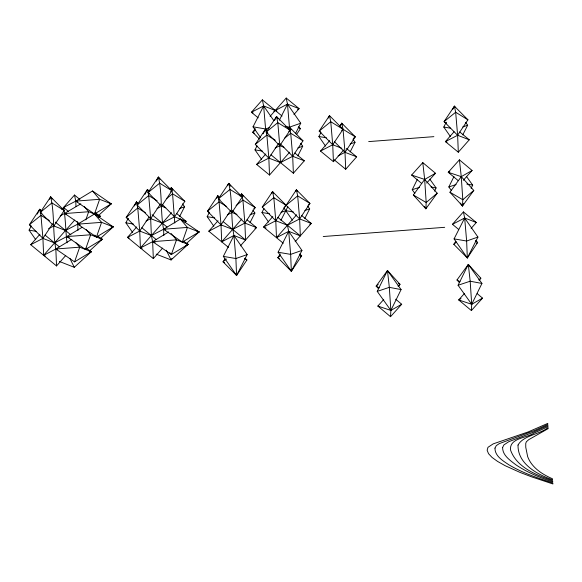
<?xml version="1.0" encoding="UTF-8"?>
<svg xmlns="http://www.w3.org/2000/svg" width="582" height="582" viewBox="0 0 582 582"><rect width="100%" height="100%" fill="white"/><g stroke="black" fill="none" stroke-linecap="round" stroke-linejoin="round"><path stroke-width="0.87" d="M383.72 299.512L377.842 306.059L390.537 316.695L390.864 310.424L389.329 287.348L387.467 270.535L376.147 286.111L378.533 288.737M422.794 162.618L435.489 173.254L424.656 179.431L413.336 195.006L425.864 208.778L426.191 202.507L424.656 179.431L422.794 162.618L411.634 175.058L421.659 183.461M459.402 159.839L472.097 170.475L461.264 176.652L449.937 192.227L462.472 205.999L462.799 199.735L461.264 176.652L459.402 159.839L448.242 172.287L458.26 180.682M464.56 293.379L458.689 299.926L471.384 310.562L471.711 304.299L470.176 281.215L468.314 264.403L456.986 279.986L459.373 282.605M85.823 219.894L88.675 211.739L84.31 206.595M67.039 242.818C65.511 231.076 65.788 219.116 63.554 207.461L75.762 201.125L92.531 190.969L111.264 203.838L77.726 224.157L65.511 230.487L53.871 225.969L40.333 212.314L50.641 196.847C54.737 213.936 52.518 231.862 55.836 248.994L74.569 261.871L79.69 247.19L75.871 242.694M41.54 211.128L39.7 209.265L29.384 224.732L42.93 238.387L54.57 242.912L66.777 236.576L85.51 249.452L90.632 234.772L86.274 229.628M165.775 207.818L161.614 206.203L148.075 192.547L158.384 177.088C162.48 194.17 160.268 212.095 163.578 229.235L182.311 242.112L187.433 227.424L180.347 219.079L163.578 229.235L151.371 235.565L139.724 231.047L126.185 217.392L136.494 201.925L138.341 203.787M414.857 193.399L412.238 189.732L417.352 179.307M395.687 299.213L401.696 304.248L390.864 310.424L377.238 291.386L387.467 270.535L400.001 284.307L398.452 286.431M424.293 206.581L425.864 208.778L426.65 207.17M434.521 191.136L436.093 187.928L429.8 179.14M451.465 190.62L448.846 186.96L453.96 176.535M387.467 270.535L401.093 289.574L390.864 310.424L377.842 306.059M460.377 203.067L462.472 205.999L463.65 203.591M471.122 188.357L472.7 185.149L466.408 176.361M477.196 293.641L482.543 298.122L471.711 304.299L458.085 285.253L468.314 264.403L480.841 278.174L479.299 280.298M461.009 298.602L458.689 299.926L471.711 304.299L481.94 283.449L468.314 264.403M35.728 239.704L29.1 230.159L31.137 226.143M37.248 214.089L39.7 209.265L40.718 210.735M49.419 199.255L50.641 196.847L64.187 210.502L53.871 225.969L48.532 228.733M132.529 232.356L125.901 222.819L127.938 218.803M134.457 205.941L136.494 201.925L137.519 203.394M144.998 194.33L147.442 189.506L149.29 191.369M156.347 181.104L158.384 177.088L171.93 190.743L161.614 206.203L157.038 208.582M170.482 189.303L171.297 187.695L184.836 201.35L174.527 216.817L162.313 223.146L150.673 218.621L137.126 204.973L147.442 189.506L148.461 190.976M179.663 216.424L184.552 206.777L182.515 203.846M213.812 226.194L207.185 216.65L209.222 212.634M216.562 198.171L217.784 195.763L219.632 197.625M260.685 137.839L253.032 126.832L263.631 105.939L262.366 99.849L251.417 112.275L258.212 117.855M227.504 185.753L228.726 183.337L242.272 196.992L231.956 212.459L227.38 214.831M261.624 159.403L254.996 149.865L257.033 145.849M263.151 133.795L265.596 128.971L263.631 105.939L251.417 112.275L253.083 112.923M274.5 120.569L276.537 116.553L290.083 130.208L279.767 145.667L275.191 148.046M240.824 195.559L241.639 193.952L255.178 207.607L244.869 223.073L232.655 229.403L221.015 224.878L207.468 211.222L217.784 195.763L218.803 197.225M279.338 120.205L287.486 104.134L286.22 98.045L270.092 116.349M245.051 258.139L246.892 260.001L236.583 275.468L223.321 256.386L233.92 235.492C230.61 218.352 232.822 200.426 228.726 183.337L218.417 198.804L231.956 212.459L236.947 214.402M288.636 128.768L289.45 127.16L287.486 104.134L273.751 111.257M250.005 222.68L254.894 213.034L252.857 210.102M295.445 133.664L300.741 123.217L287.486 104.134L299.126 108.652L293.946 114.538M268.586 222.04L261.958 212.495L263.995 208.48M271.736 193.217L272.551 191.609L299.635 218.919L311.275 223.437L295.147 241.741M225.001 258.866L223.037 261.813L236.583 275.468L247.175 254.574L233.92 235.492L221.713 241.821L221.015 224.878L219.05 201.852L217.784 195.763M297.817 155.889L302.705 146.242L300.668 143.31M325.527 146.06L318.9 136.523L320.937 132.5M328.27 118.037L329.492 115.629L343.038 129.284L345.002 152.317L345.693 169.26L334.148 159.766M280.917 220.331L287.85 206.675M295.591 191.405L296.405 189.797L309.951 203.453L299.635 218.919L287.428 225.249L275.781 220.724L262.242 207.068L272.551 191.609L273.569 193.078M340.55 125.603L341.772 123.195L355.311 136.85L345.002 152.317L338.127 155.874M299.817 253.985L301.665 255.847L291.349 271.314L278.094 252.232L288.694 231.338L287.428 225.249M304.772 218.526L309.668 208.88L307.623 205.948M350.138 151.917L355.027 142.277L352.99 139.338M280.262 253.978L277.81 257.659L291.349 271.314L301.949 250.42L288.694 231.338L276.479 237.667L275.781 220.724L273.816 197.698L272.551 191.609M450.424 136.588L443.797 127.051L446.241 122.227M452.76 109.372L454.389 106.157L467.935 119.812L457.619 135.271L445.412 141.608L458.318 152.215L469.267 139.796L459.751 131.976M462.755 134.879L467.652 125.239L465.607 122.3M475.8 240.642L477.647 242.505L467.331 257.964L454.076 238.882L464.669 217.988L463.403 211.906L452.461 224.325L458.572 229.352M455.757 241.363L453.793 244.309L467.331 257.964L477.931 237.07L464.669 217.988L452.461 224.325M171.886 258.415L171.079 259.958L156.202 254.13M52.751 223.655L42.93 238.387L30.715 244.716L56.534 265.938L65.751 255.483M149.057 217.057L139.724 231.047L127.516 237.376L153.335 258.597L162.553 248.143M160.494 203.896L150.673 218.621L146.089 221M170.315 189.172L171.297 187.695L172.825 189.899M255.207 128.578L252.748 132.26L259.521 139.091M285.26 126.447L289.45 127.16L302.989 140.815L292.681 156.282L280.466 162.611L268.826 158.093L255.28 144.438L265.596 128.971L269.626 127.56M278.072 118.75L276.537 116.553L266.229 132.012L279.767 145.667L283.929 147.29M230.836 210.153L221.015 224.878L208.8 231.214L228.5 247.408M240.162 196.163L241.639 193.952L243.167 196.156M278.647 143.361L268.826 158.093L256.611 164.422L269.524 175.037L289.683 152.157M288.468 128.637L289.45 127.16L300.741 123.217M296.529 134.537L300.458 128.644L298.61 126.781M297.424 191.267L296.405 189.797L275.781 220.724L263.573 227.06L283.274 243.254M339.808 126.141L341.772 123.195L342.791 124.664M341.772 123.195L343.038 129.284L332.722 144.743L320.515 151.08L333.421 161.687L343.787 149.923M455.408 107.626L454.389 106.157L444.081 121.616L457.619 135.271L469.267 139.796M425.864 208.778L437.191 193.195L424.656 179.431L411.634 175.058M462.472 205.999L473.792 190.423L461.264 176.652L448.242 172.287L449.784 171.406M30.715 244.716L39.932 234.262M61.823 209.418L74.496 195.035L79.93 199.502M74.729 220.032L43.621 255.331L45.287 255.978M136.734 226.915L127.516 237.376L129.175 238.023M171.53 212.692L140.422 247.99L142.088 248.638M185.018 222.644L186.167 221.342L176.659 213.521M256.611 164.422L265.829 153.961M208.8 231.214L218.017 220.753M221.713 241.821L241.872 218.941M270.957 154.797L293.379 173.225L304.321 160.807L294.812 152.986M320.515 151.08L329.732 140.618M240.381 245.895L256.509 227.591L247.001 219.778M263.573 227.06L272.791 216.599M276.479 237.667L296.645 214.787M345.693 169.26L356.642 156.834L346.45 148.461M454.047 131.801L445.412 141.608L447.071 142.255M471.129 228.399L476.316 222.513L463.403 211.906M426.679 183.075L435.489 173.254M463.287 180.304L472.097 170.475M390.537 316.695L401.696 304.248M471.384 310.562L482.543 298.122M98.147 215.827L111.264 203.838L109.605 203.191M99.005 217.457L100.315 216.257L95.07 212.656M100.104 238.86L113.221 226.871L75.762 201.125L74.496 195.035M89.162 251.279L102.279 239.289L97.783 236.205M59.4 261.471L74.278 267.298L91.33 251.715L86.085 248.107M186.618 243.341L199.08 231.949L180.347 219.079M437.191 193.195L426.191 202.507L413.336 195.006M473.792 190.423L462.799 199.735L449.937 192.227M378.205 284.365L376.147 286.111L379.166 287.879M397.935 286.053L400.001 284.307L398.488 283.419M478.782 279.92L480.841 278.174M137.126 204.973L148.708 195.596L147.442 189.506M170.57 191.842L171.93 190.743L159.657 183.17L148.075 192.547L149.61 193.493M166.43 198.746L172.563 193.784L171.297 187.695M255.476 130.055L252.748 132.26L254.283 133.205M255.28 144.438L266.862 135.06L265.596 128.971L253.032 126.832M288.723 131.306L290.083 130.208L277.803 122.642L276.537 116.553M284.583 138.218L290.716 133.249L289.45 127.16L290.978 129.364M236.096 205.555L242.905 200.041L241.639 193.952M341.67 130.383L343.038 129.284M253.817 208.712L255.178 207.607L242.905 200.041L244.869 223.073L245.568 240.017L233.92 235.492L235.885 258.524L236.583 275.468M262.242 207.068L273.816 197.698L286.097 205.264M353.267 138.501L355.311 136.85L330.758 121.718L329.492 115.629L319.183 131.088L332.722 144.743L341.874 148.301M284.729 206.363L297.671 195.887L296.405 189.797M226.442 259.055L223.037 261.813L224.572 262.758M308.584 204.558L309.951 203.453L297.671 195.887L299.635 218.919L300.334 235.863L288.694 231.338L290.651 254.37L291.349 271.314M280.531 255.454L277.81 257.659L279.345 258.604M300.305 256.953L301.665 255.847L299.359 254.429M453.793 244.309L456.514 242.105M476.28 243.603L477.647 242.505L475.341 241.079M60.237 215.922L80.825 203.846M69.273 237.543L66.777 236.576L82.026 227.344M98.787 217.181L100.315 216.257L97.834 215.289M39.7 209.265L40.966 215.355L42.93 238.387L43.621 255.331L55.836 248.994L71.841 239.304M85.51 249.452L102.279 239.289L100.628 238.642M74.569 261.871L91.33 251.715L89.679 251.068M136.494 201.925L137.759 208.014L139.724 231.047L140.422 247.99L152.637 241.654L168.642 231.956M182.311 242.112L199.08 231.949L196.6 230.981M297.606 109.445L299.126 108.652L286.22 98.045M111.7 227.664L113.221 226.871L110.74 225.903M100.751 240.082L102.279 239.289L90.632 234.772L66.777 236.576M89.803 252.501L91.33 251.715L79.69 247.19L55.836 248.994L56.534 265.938M197.553 232.742L199.08 231.949L187.433 227.424L163.578 229.235L163.84 235.477M185.84 245.56L188.132 244.367L183.636 241.283M254.981 228.384L256.509 227.591L244.869 223.073L232.553 210.655M309.755 224.23L311.275 223.437L301.767 215.624M297.868 147.937L302.705 146.242M350.189 143.972L355.027 142.277M179.714 208.472L184.552 206.777M462.806 126.927L467.652 125.239M250.056 214.729L254.894 213.034M280.968 212.379L285.813 210.691L293.343 211.972M304.822 210.575L309.668 208.88M247.175 254.574L235.885 258.524L223.321 256.386M301.949 250.42L290.651 254.37L278.094 252.232M477.931 237.07L466.633 241.021L454.076 238.882M412.238 189.732L419.491 187.309M448.846 186.96L456.099 184.538M377.238 291.386L389.329 287.348L401.093 289.574M458.085 285.253L470.176 281.215L481.94 283.449M368.69 141.593L433.881 136.654M75.98 206.479L75.762 201.125L99.617 199.313L111.264 203.838M79.799 223.844L64.82 213.543L88.675 211.739L100.315 216.257M77.981 230.399L77.726 224.157L101.581 222.346L113.221 226.871L96.459 237.027L77.726 224.157L77.18 221.546M197.313 232.087L199.08 231.949M157.147 200.797L148.708 195.596L150.673 218.621L151.371 235.565L152.637 241.654L176.492 239.849L188.132 244.367L171.079 259.958L166.277 250.231M89.563 251.846L91.33 251.715M323.236 236.525L444.692 227.315M443.797 127.051L450.49 128.185M318.9 136.523L326.437 137.803M254.996 149.865L262.533 151.145M261.958 212.495L269.495 213.783M207.185 216.65L214.722 217.937M125.901 222.819L133.438 224.099M29.1 230.159L36.637 231.44M466.815 184.036L472.7 185.149M431.051 186.968L436.093 187.928M276.937 111.111L263.631 105.939L273.831 120.62M356.642 156.834L345.002 152.317L334.534 141.761M476.316 222.513L464.669 217.988L466.633 241.021L467.331 257.964M304.321 160.807L292.681 156.282L280.371 143.87M264.403 227.38L266.069 228.028M186.167 221.342L174.527 216.817L162.218 204.398M163.578 229.235L165.244 229.883M75.762 201.125L77.428 201.772M153.335 258.597L152.637 241.654L155.132 242.629M64.82 213.543L66.479 214.191M77.726 224.157L80.221 225.125M55.836 248.994L57.502 249.642M185.651 243.4L188.132 244.367L171.363 254.53L152.637 241.654M456.986 279.986L460.013 281.746M467.935 119.812L455.655 112.246L454.389 106.157M446.379 123.035L444.081 121.616L455.655 112.246L457.619 135.271L458.318 152.215M320.718 132.034L319.183 131.088L330.758 121.718L332.722 144.743L333.421 161.687M298.159 127.225L300.458 128.644M302.989 140.815L290.716 133.249L292.681 156.282L293.379 173.225M267.764 132.965L266.229 132.012L277.803 122.642L279.767 145.667L280.466 162.611M275.301 140.262L266.862 135.06L268.826 158.093L269.524 175.037M242.272 196.992L229.992 189.426L218.417 198.804L219.952 199.75M226.718 206.581L219.05 201.852L207.468 211.222L209.003 212.168M184.836 201.35L172.563 193.784L174.782 223.059M244.593 258.583L246.892 260.001M145.435 212.743L137.759 208.014L126.185 217.392L128.484 218.81M64.187 210.502L51.907 202.936L40.333 212.314L41.868 213.259M49.405 220.556L40.966 215.355L29.384 224.732L30.919 225.678M262.366 99.849L282.066 116.051M277.912 217.428L300.334 235.863M223.146 221.582L245.568 240.017M152.12 214.773L167.07 227.06M141.855 227.751L156.121 239.478M63.554 207.461L68.305 211.368M55.326 222.113L70.953 234.961M45.054 235.092L59.328 246.819M267.444 130.834L265.596 128.971L266.614 130.441M171.035 233.426L176.492 239.849L171.363 254.53L169.726 252.603M92.531 190.969L99.617 199.313L94.495 214.001L101.581 222.346L96.459 237.027L94.822 235.106M283.769 207.752L292.44 220.229M228.726 183.337L230.77 186.276M158.384 177.088L159.919 179.285M50.641 196.847L52.169 199.051M69.876 258.386L74.278 267.298M471.515 302.524L471.711 304.299M494.969 448.111C494.824 456.172 503.139 460.893 508.974 464.865C522.643 472.919 537.753 478.128 552.813 482.922L552.9 483.955L531.875 476.942L519.872 472.344L505.132 465.68L497.61 461.446L492.045 457.43L488.524 453.676L487.141 450.228L487.978 447.318L493.252 443.84L528.041 431.989L547.742 423.412L547.829 424.453L534.669 430.476L499.24 443.63L496.279 445.637L494.969 448.111M502.608 447.514C502.513 455.459 510.334 460.522 515.95 464.851C527.219 472.431 539.892 477.611 552.725 481.881L552.638 480.841C536.604 475.036 516.838 467.644 510.589 450.17C508.937 437.919 526.805 438.166 534.05 433.03A257.979 248.951 3 0 0 548.004 426.526L547.917 425.486L532.625 432.513L508.733 441.723L503.91 444.917L502.608 447.514M518.024 445.063C517.565 463.759 537.201 474.505 552.544 479.801L552.456 478.768C544.141 475.138 535.898 470.249 530.711 462.595A29.493 28.46 3 0 1 527.619 456.477L525.764 447.296L525.742 443.455L526.368 441.753L528.754 439.65L548.179 428.607L548.091 427.566C539.754 434.485 523.305 435.314 518.024 445.063"/></g></svg>
